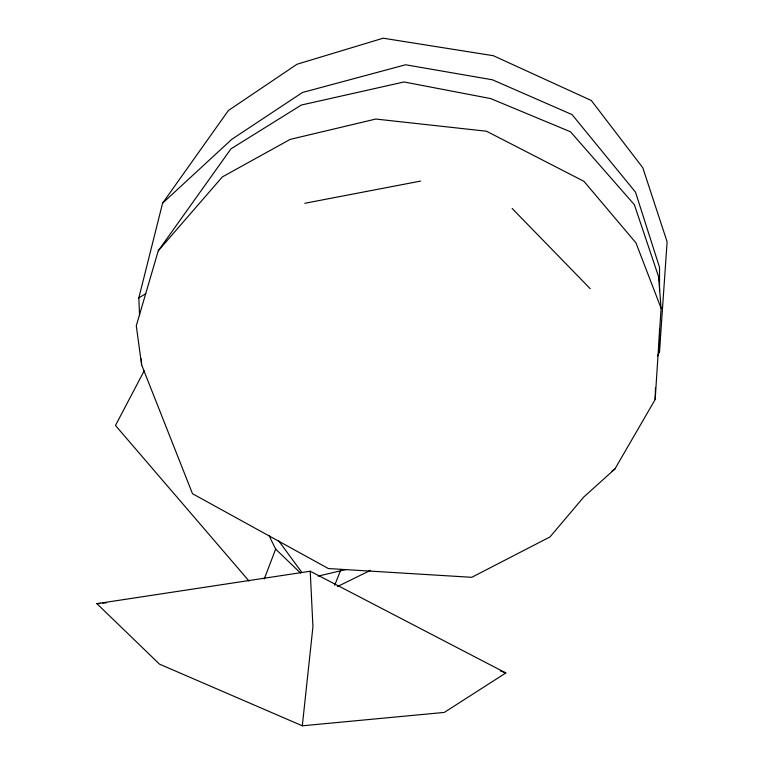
<?xml version="1.0" encoding="UTF-8"?>
<svg xmlns="http://www.w3.org/2000/svg" width="764" height="764" viewBox="0 0 764 764"><rect width="100%" height="100%" fill="white"/><g stroke="black" fill="none" stroke-linecap="round" stroke-linejoin="round"><path stroke-width="1.15" d="M657.46 356.215L659.485 351.917L659.494 329.284M659.513 291.17L659.523 267.352L635.514 192.156L572.055 114.59L492.446 79.8L405.608 64.768L302.487 92.473L231.798 139.315L162.589 203.176L138.819 297.95L139.554 315.542M655.159 399.524L661.08 308.226L658.654 276.902L634.378 204.714L570.488 131.79L490.736 98.594L404.041 81.968L301.35 105.031L230.938 148.865L158.263 250.793L136.288 325.789L141.598 364.8L192.499 493.716L328.386 568.55L471.76 577.307L549.965 536.949L583.725 497.068L614.877 469.039L655.159 399.524L655.502 387.625M658.549 280.474L658.654 276.902M659.485 351.917L667.115 241.816L642.791 167.736L591.307 100.504L493.353 55.705L383.165 38.2L297.024 64.243L228.398 110.493L162.589 203.176M302.315 725.8L312.934 626.738L310.222 571.233L96.885 603.665L159.533 664.164L302.315 725.8L444.285 712.42L505.844 672.969L310.222 571.233M264.258 578.94L275.661 549.106L268.976 535.392M334.661 585.319L340.782 569.934M144.195 370.798L115.488 425.472L249.074 581.079M158.263 250.793L222.362 176.904L290.196 139.382L375.821 119.041L486.496 131.227L583.963 181.345L635.963 242.885L661.08 308.226M611.954 470.977L614.877 469.039M138.819 297.95L145.819 293.596M337.382 586.599L370.521 570.326M318.053 576.123L345.672 569.61M304.807 203.281L420.63 181.078M96.885 603.665L100.428 603.359M102.796 603.149L106.349 602.844M500.296 670.859L505.844 672.969M275.661 549.106L300.538 573.048M512.157 208.477L590.238 288.716M278.612 540.75L301.656 572.169M141.35 358.937L141.598 364.8"/></g></svg>
